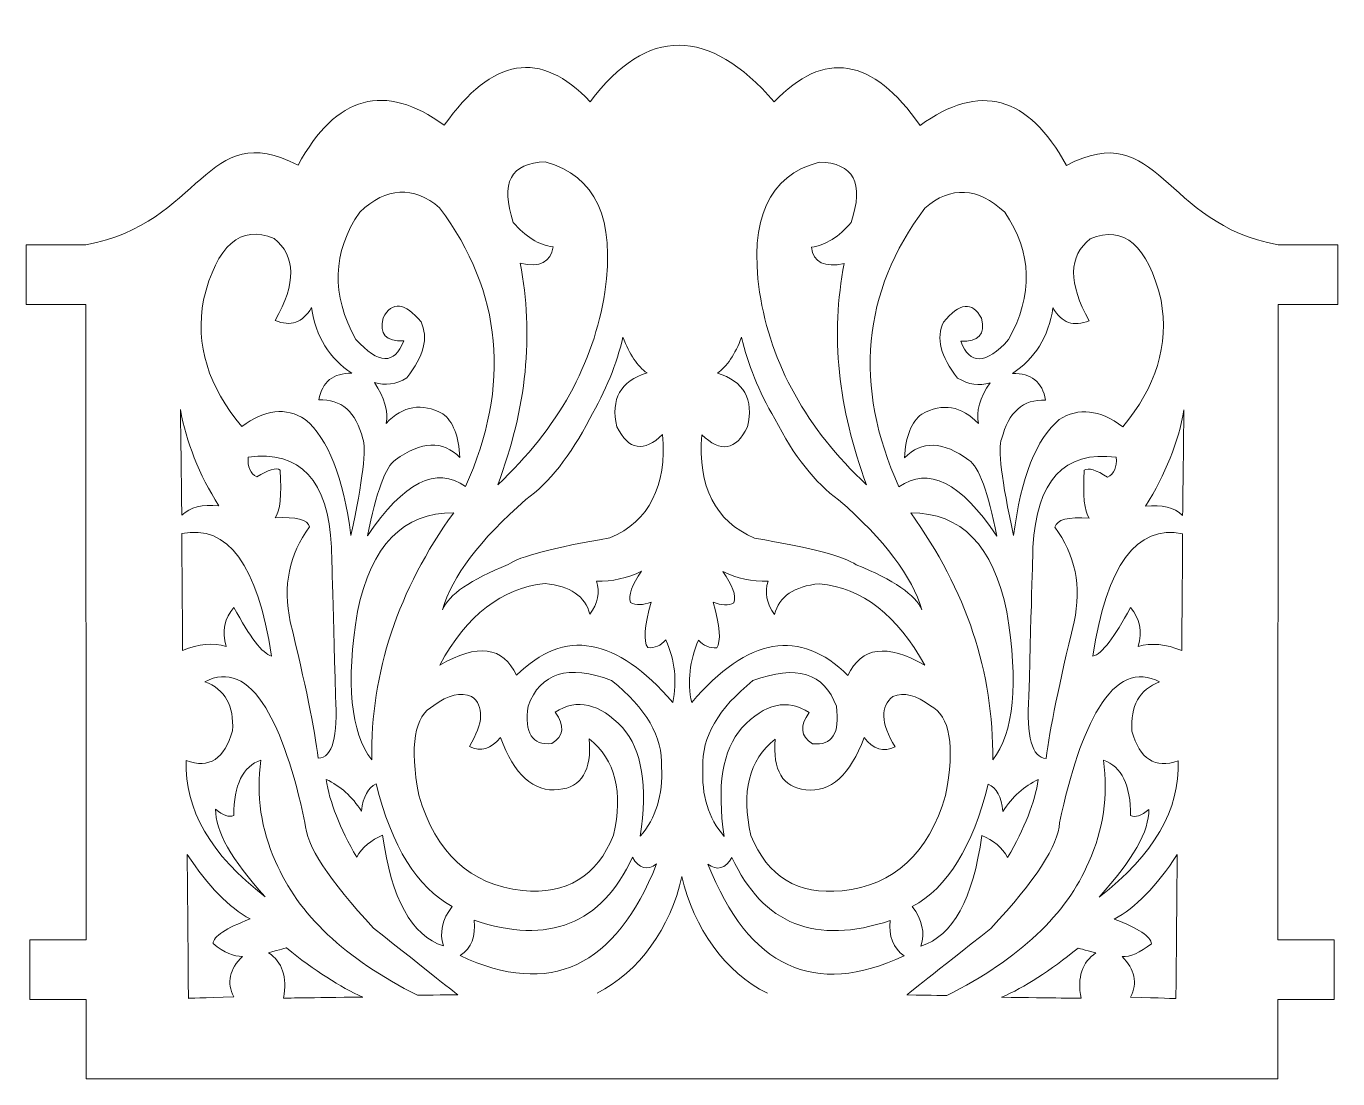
# Model space of a CAD drawing. Header units: millimetres. Extents: x -201 to 173, y -183 to 179.
# Drawn here: x 62.5 to 172.6, y -108.2 to -19.8 of the extents above; entities that cross this region are included whole.
import ezdxf

# ---------------------------------------------------------------- set-up
doc = ezdxf.new("R2010")
doc.units = ezdxf.units.MM
doc.header["$MEASUREMENT"] = 0
doc.layers.add('layer 1', color=7, linetype='Continuous')

msp = doc.modelspace()

# ---------------------------------------------------------------- linework, layer by layer
at = {"layer": 'layer 1', "color": 250, "lineweight": 20}
for points, knots in [([(117.5552, -108.1654), (117.5552, -108.1654), (167.5552, -108.1654), (167.5552, -108.1654), (167.5552, -108.1654), (167.5552, -108.1654), (167.5552, -101.5186), (167.5552, -101.5186), (167.5552, -101.5186), (167.5552, -101.5186), (172.2653, -101.5186), (172.2653, -101.5186), (172.2653, -101.5186), (172.2653, -101.5186), (172.2653, -96.5186), (172.2653, -96.5186), (172.2653, -96.5186), (172.2653, -96.5186), (167.5552, -96.5186), (167.5552, -96.5186), (167.5552, -96.5186), (167.5552, -96.5186), (167.571, -43.1941), (167.571, -43.1941), (167.571, -43.1941), (167.571, -43.1941), (172.571, -43.1941), (172.571, -43.1941), (172.571, -43.1941), (172.571, -43.1941), (172.571, -38.1941), (172.571, -38.1941), (172.571, -38.1941), (172.571, -38.1941), (167.5736, -38.1914), (167.5736, -38.1914), (167.5736, -38.1914), (157.8059, -36.4439), (157.5977, -27.4571), (149.8018, -31.5287), (149.8018, -31.5287), (146.6156, -25.656), (142.5257, -24.5381), (137.5319, -28.1753), (137.5319, -28.1753), (133.5338, -22.4581), (129.456, -21.799), (125.2985, -26.1975), (125.2985, -26.1975), (119.7935, -19.8544), (114.6431, -19.8484), (109.8473, -26.1797), (109.8473, -26.1797), (105.6898, -21.7811), (101.612, -22.4403), (97.6139, -28.1574), (97.6139, -28.1574), (92.6201, -24.5204), (88.5302, -25.6382), (85.344, -31.5108), (85.344, -31.5108), (77.5481, -27.4393), (77.3045, -36.4438), (67.5368, -38.1914), (67.5368, -38.1914), (67.5368, -38.1914), (62.5394, -38.1941), (62.5394, -38.1941), (62.5394, -38.1941), (62.5394, -38.1941), (62.5394, -43.1941), (62.5394, -43.1941), (62.5394, -43.1941), (62.5394, -43.1941), (67.5394, -43.1941), (67.5394, -43.1941), (67.5394, -43.1941), (67.5394, -43.1941), (67.5552, -96.5186), (67.5552, -96.5186), (67.5552, -96.5186), (67.5552, -96.5186), (62.8451, -96.5186), (62.8451, -96.5186), (62.8451, -96.5186), (62.8451, -96.5186), (62.8451, -101.5186), (62.8451, -101.5186), (62.8451, -101.5186), (62.8451, -101.5186), (67.5552, -101.5186), (67.5552, -101.5186), (67.5552, -101.5186), (67.5552, -101.5186), (67.5552, -108.1654), (67.5552, -108.1654), (67.5552, -108.1654), (67.5552, -108.1654), (117.5552, -108.1654), (117.5552, -108.1654)], [0, 0, 0, 0, 0.03846154, 0.03846154, 0.03846154, 0.03846154, 0.07692308, 0.07692308, 0.07692308, 0.07692308, 0.11538462, 0.11538462, 0.11538462, 0.11538462, 0.15384615, 0.15384615, 0.15384615, 0.15384615, 0.19230769, 0.19230769, 0.19230769, 0.19230769, 0.23076923, 0.23076923, 0.23076923, 0.23076923, 0.26923077, 0.26923077, 0.26923077, 0.26923077, 0.30769231, 0.30769231, 0.30769231, 0.30769231, 0.34615385, 0.34615385, 0.34615385, 0.34615385, 0.38461538, 0.38461538, 0.38461538, 0.38461538, 0.42307692, 0.42307692, 0.42307692, 0.42307692, 0.46153846, 0.46153846, 0.46153846, 0.46153846, 0.5, 0.5, 0.5, 0.5, 0.53846154, 0.53846154, 0.53846154, 0.53846154, 0.57692308, 0.57692308, 0.57692308, 0.57692308, 0.61538462, 0.61538462, 0.61538462, 0.61538462, 0.65384615, 0.65384615, 0.65384615, 0.65384615, 0.69230769, 0.69230769, 0.69230769, 0.69230769, 0.73076923, 0.73076923, 0.73076923, 0.73076923, 0.76923077, 0.76923077, 0.76923077, 0.76923077, 0.80769231, 0.80769231, 0.80769231, 0.80769231, 0.84615385, 0.84615385, 0.84615385, 0.84615385, 0.88461538, 0.88461538, 0.88461538, 0.88461538, 0.92307692, 0.92307692, 0.92307692, 0.92307692, 1, 1, 1, 1]), ([(106.7337, -38.3673), (106.557, -39.6488), (105.6401, -40.1074), (103.983, -39.743), (103.983, -39.743), (105.1457, -45.702), (104.5182, -51.893), (102.1009, -58.3161), (102.1009, -58.3161), (107.1585, -53.5686), (110.1505, -48.1801), (111.077, -42.1506), (111.077, -42.1506), (111.9891, -36.021), (110.3242, -32.3809), (106.0822, -31.2304), (106.0822, -31.2304), (103.187, -31.3032), (102.2942, -32.9944), (103.4039, -36.3036), (103.4039, -36.3036), (104.4173, -37.506), (105.5273, -38.1938), (106.7337, -38.3673)], [0, 0, 0, 0, 0.14285714, 0.14285714, 0.14285714, 0.14285714, 0.28571429, 0.28571429, 0.28571429, 0.28571429, 0.42857143, 0.42857143, 0.42857143, 0.42857143, 0.57142857, 0.57142857, 0.57142857, 0.57142857, 0.71428571, 0.71428571, 0.71428571, 0.71428571, 1, 1, 1, 1]), ([(128.4121, -38.385), (128.5888, -39.6667), (129.5057, -40.1252), (131.1628, -39.7609), (131.1628, -39.7609), (130.0001, -45.7198), (130.6276, -51.9108), (133.0449, -58.334), (133.0449, -58.334), (127.9873, -53.5864), (124.9953, -48.1979), (124.0688, -42.1685), (124.0688, -42.1685), (123.1567, -36.0388), (124.8216, -32.3986), (129.0636, -31.2482), (129.0636, -31.2482), (131.9588, -31.321), (132.8516, -33.0121), (131.7419, -36.3215), (131.7419, -36.3215), (130.7285, -37.5238), (129.6185, -38.2117), (128.4121, -38.385)], [0, 0, 0, 0, 0.14285714, 0.14285714, 0.14285714, 0.14285714, 0.28571429, 0.28571429, 0.28571429, 0.28571429, 0.42857143, 0.42857143, 0.42857143, 0.42857143, 0.57142857, 0.57142857, 0.57142857, 0.57142857, 0.71428571, 0.71428571, 0.71428571, 0.71428571, 1, 1, 1, 1]), ([(91.1799, -62.6052), (94.199, -58.1034), (96.9376, -56.7274), (99.3957, -58.4775), (99.3957, -58.4775), (103.2168, -49.9704), (102.493, -42.1744), (97.2241, -35.089), (97.2241, -35.089), (95.0209, -33.2119), (92.786, -33.3299), (90.5192, -35.4437), (90.5192, -35.4437), (88.2123, -38.8108), (88.1038, -42.3721), (90.1936, -46.1275), (90.1936, -46.1275), (92.1021, -48.2265), (93.4412, -48.2696), (94.211, -46.2566), (94.211, -46.2566), (92.7102, -46.3282), (92.1311, -45.6833), (92.4738, -44.3218), (92.4738, -44.3218), (93.2391, -42.8951), (94.3009, -43.0097), (95.6588, -44.6657), (95.6588, -44.6657), (96.2986, -45.9752), (95.9005, -47.5374), (94.4645, -49.3521), (94.4645, -49.3521), (93.5676, -49.9065), (92.6628, -50.0355), (91.7499, -49.7391), (91.7499, -49.7391), (92.6078, -51.0111), (92.9336, -52.1576), (92.7271, -53.1785), (92.7271, -53.1785), (94.1411, -51.6817), (95.7247, -51.4128), (97.4776, -52.3724), (97.4776, -52.3724), (98.3427, -52.9999), (98.8253, -54.2253), (98.9253, -56.0485), (98.9253, -56.0485), (97.488, -54.5789), (95.6845, -54.6434), (93.5143, -56.242), (93.5143, -56.242), (92.6846, -56.7978), (91.9065, -58.9186), (91.1799, -62.6052)], [0, 0, 0, 0, 0.06666667, 0.06666667, 0.06666667, 0.06666667, 0.13333333, 0.13333333, 0.13333333, 0.13333333, 0.2, 0.2, 0.2, 0.2, 0.26666667, 0.26666667, 0.26666667, 0.26666667, 0.33333333, 0.33333333, 0.33333333, 0.33333333, 0.4, 0.4, 0.4, 0.4, 0.46666667, 0.46666667, 0.46666667, 0.46666667, 0.53333333, 0.53333333, 0.53333333, 0.53333333, 0.6, 0.6, 0.6, 0.6, 0.66666667, 0.66666667, 0.66666667, 0.66666667, 0.73333333, 0.73333333, 0.73333333, 0.73333333, 0.8, 0.8, 0.8, 0.8, 0.86666667, 0.86666667, 0.86666667, 0.86666667, 1, 1, 1, 1]), ([(143.9659, -62.623), (140.9468, -58.1211), (138.2082, -56.7452), (135.7501, -58.4952), (135.7501, -58.4952), (131.929, -49.9883), (132.6528, -42.1922), (137.9217, -35.1068), (137.9217, -35.1068), (140.1249, -33.2296), (142.3598, -33.3478), (144.6266, -35.4616), (144.6266, -35.4616), (146.9335, -38.8287), (147.042, -42.39), (144.9522, -46.1454), (144.9522, -46.1454), (143.0437, -48.2444), (141.7046, -48.2873), (140.9348, -46.2744), (140.9348, -46.2744), (142.4356, -46.3461), (143.0147, -45.7012), (142.672, -44.3398), (142.672, -44.3398), (141.9067, -42.9128), (140.8449, -43.0275), (139.487, -44.6835), (139.487, -44.6835), (138.8472, -45.993), (139.2453, -47.5552), (140.6813, -49.37), (140.6813, -49.37), (141.5782, -49.9244), (142.483, -50.0534), (143.3959, -49.7568), (143.3959, -49.7568), (142.538, -51.0289), (142.2122, -52.1753), (142.4187, -53.1965), (142.4187, -53.1965), (141.0047, -51.6995), (139.4211, -51.4307), (137.6682, -52.3904), (137.6682, -52.3904), (136.8031, -53.0179), (136.3205, -54.2432), (136.2205, -56.0664), (136.2205, -56.0664), (137.6578, -54.5968), (139.4613, -54.6611), (141.6315, -56.2599), (141.6315, -56.2599), (142.4612, -56.8155), (143.2393, -58.9365), (143.9659, -62.623)], [0, 0, 0, 0, 0.06666667, 0.06666667, 0.06666667, 0.06666667, 0.13333333, 0.13333333, 0.13333333, 0.13333333, 0.2, 0.2, 0.2, 0.2, 0.26666667, 0.26666667, 0.26666667, 0.26666667, 0.33333333, 0.33333333, 0.33333333, 0.33333333, 0.4, 0.4, 0.4, 0.4, 0.46666667, 0.46666667, 0.46666667, 0.46666667, 0.53333333, 0.53333333, 0.53333333, 0.53333333, 0.6, 0.6, 0.6, 0.6, 0.66666667, 0.66666667, 0.66666667, 0.66666667, 0.73333333, 0.73333333, 0.73333333, 0.73333333, 0.8, 0.8, 0.8, 0.8, 0.86666667, 0.86666667, 0.86666667, 0.86666667, 1, 1, 1, 1]), ([(83.3351, -37.6584), (85.1723, -39.1168), (85.2026, -41.4096), (83.4256, -44.5374), (83.4256, -44.5374), (84.7308, -45.0844), (85.7442, -44.726), (86.4658, -43.4625), (86.4658, -43.4625), (86.8468, -45.9009), (87.9809, -47.7355), (89.868, -48.9656), (89.868, -48.9656), (88.2947, -48.9357), (87.3657, -49.6808), (87.0811, -51.2013), (87.0811, -51.2013), (88.9749, -51.1181), (90.2055, -52.2072), (90.7729, -54.4689), (90.7729, -54.4689), (91.1119, -55.2076), (90.78, -57.9089), (89.7776, -62.5732), (89.7776, -62.5732), (89.1465, -57.688), (87.8677, -54.4422), (85.941, -52.8352), (85.941, -52.8352), (84.3176, -51.7942), (82.544, -51.9948), (80.6205, -53.437), (80.6205, -53.437), (77.8081, -50.1096), (76.7343, -46.57), (77.3993, -42.8176), (77.3993, -42.8176), (78.532, -38.208), (80.5107, -36.4882), (83.3351, -37.6584)], [0, 0, 0, 0, 0.09090909, 0.09090909, 0.09090909, 0.09090909, 0.18181818, 0.18181818, 0.18181818, 0.18181818, 0.27272727, 0.27272727, 0.27272727, 0.27272727, 0.36363636, 0.36363636, 0.36363636, 0.36363636, 0.45454545, 0.45454545, 0.45454545, 0.45454545, 0.54545455, 0.54545455, 0.54545455, 0.54545455, 0.63636364, 0.63636364, 0.63636364, 0.63636364, 0.72727273, 0.72727273, 0.72727273, 0.72727273, 0.81818182, 0.81818182, 0.81818182, 0.81818182, 1, 1, 1, 1]), ([(151.8107, -37.6763), (149.9735, -39.1345), (149.9432, -41.4274), (151.7202, -44.5551), (151.7202, -44.5551), (150.415, -45.1023), (149.4016, -44.7439), (148.68, -43.4803), (148.68, -43.4803), (148.299, -45.9188), (147.1649, -47.7533), (145.2778, -48.9834), (145.2778, -48.9834), (146.8511, -48.9536), (147.7801, -49.6987), (148.0647, -51.2192), (148.0647, -51.2192), (146.1709, -51.1359), (144.9403, -52.225), (144.3729, -54.4866), (144.3729, -54.4866), (144.0339, -55.2253), (144.3658, -57.9269), (145.3682, -62.5911), (145.3682, -62.5911), (145.9993, -57.7058), (147.2781, -54.4598), (149.2048, -52.853), (149.2048, -52.853), (150.8282, -51.812), (152.6018, -52.0127), (154.5253, -53.4548), (154.5253, -53.4548), (157.3377, -50.1276), (158.4115, -46.5878), (157.7465, -42.8354), (157.7465, -42.8354), (156.6138, -38.2258), (154.6351, -36.506), (151.8107, -37.6763)], [0, 0, 0, 0, 0.09090909, 0.09090909, 0.09090909, 0.09090909, 0.18181818, 0.18181818, 0.18181818, 0.18181818, 0.27272727, 0.27272727, 0.27272727, 0.27272727, 0.36363636, 0.36363636, 0.36363636, 0.36363636, 0.45454545, 0.45454545, 0.45454545, 0.45454545, 0.54545455, 0.54545455, 0.54545455, 0.54545455, 0.63636364, 0.63636364, 0.63636364, 0.63636364, 0.72727273, 0.72727273, 0.72727273, 0.72727273, 0.81818182, 0.81818182, 0.81818182, 0.81818182, 1, 1, 1, 1]), ([(112.0902, -53.4579), (113.0786, -55.4297), (114.3572, -55.6448), (115.9262, -54.1027), (115.9262, -54.1027), (116.2835, -58.4608), (114.8117, -61.3557), (111.5106, -62.7874), (111.5106, -62.7874), (106.7741, -63.5852), (103.9269, -64.3303), (102.9688, -65.0231), (102.9688, -65.0231), (99.8169, -66.2847), (97.983, -67.5458), (97.4673, -68.8064), (97.4673, -68.8064), (98.2582, -66.0224), (100.5867, -62.9415), (104.4528, -59.5628), (104.4528, -59.5628), (106.4162, -58.1614), (108.202, -55.8971), (109.8099, -52.77), (109.8099, -52.77), (111.1563, -50.4547), (112.0853, -48.176), (112.5969, -45.934), (112.5969, -45.934), (113.1439, -47.3824), (113.8195, -48.3856), (114.6238, -48.9437), (114.6238, -48.9437), (112.3959, -49.612), (111.5513, -51.1168), (112.0902, -53.4579)], [0, 0, 0, 0, 0.1, 0.1, 0.1, 0.1, 0.2, 0.2, 0.2, 0.2, 0.3, 0.3, 0.3, 0.3, 0.4, 0.4, 0.4, 0.4, 0.5, 0.5, 0.5, 0.5, 0.6, 0.6, 0.6, 0.6, 0.7, 0.7, 0.7, 0.7, 0.8, 0.8, 0.8, 0.8, 1, 1, 1, 1]), ([(123.0556, -53.4757), (122.0672, -55.4476), (120.7886, -55.6626), (119.2196, -54.1206), (119.2196, -54.1206), (118.8623, -58.4785), (120.3341, -61.3735), (123.6352, -62.8052), (123.6352, -62.8052), (128.3717, -63.603), (131.2189, -64.348), (132.177, -65.0408), (132.177, -65.0408), (135.3289, -66.3024), (137.1628, -67.5637), (137.6785, -68.8242), (137.6785, -68.8242), (136.8876, -66.0402), (134.5591, -62.9592), (130.693, -59.5807), (130.693, -59.5807), (128.7296, -58.1793), (126.9438, -55.9149), (125.3359, -52.7879), (125.3359, -52.7879), (123.9895, -50.4726), (123.0605, -48.194), (122.5489, -45.9518), (122.5489, -45.9518), (122.0019, -47.4001), (121.3263, -48.4034), (120.522, -48.9614), (120.522, -48.9614), (122.7499, -49.6298), (123.5945, -51.1345), (123.0556, -53.4757)], [0, 0, 0, 0, 0.1, 0.1, 0.1, 0.1, 0.2, 0.2, 0.2, 0.2, 0.3, 0.3, 0.3, 0.3, 0.4, 0.4, 0.4, 0.4, 0.5, 0.5, 0.5, 0.5, 0.6, 0.6, 0.6, 0.6, 0.7, 0.7, 0.7, 0.7, 0.8, 0.8, 0.8, 0.8, 1, 1, 1, 1]), ([(75.4811, -52.0182), (75.5535, -57.9226), (75.5897, -60.8749), (75.5897, -60.8749), (75.5897, -60.8749), (76.286, -60.2072), (77.3236, -59.9491), (78.7023, -60.1009), (78.7023, -60.1009), (77.0279, -57.4293), (75.9542, -54.7351), (75.4811, -52.0182)], [0, 0, 0, 0, 0.25, 0.25, 0.25, 0.25, 0.5, 0.5, 0.5, 0.5, 1, 1, 1, 1]), ([(159.6647, -52.036), (159.5923, -57.9406), (159.5561, -60.8927), (159.5561, -60.8927), (159.5561, -60.8927), (158.8598, -60.2249), (157.8222, -59.9671), (156.4435, -60.1187), (156.4435, -60.1187), (158.1179, -57.4472), (159.1916, -54.7529), (159.6647, -52.036)], [0, 0, 0, 0, 0.25, 0.25, 0.25, 0.25, 0.5, 0.5, 0.5, 0.5, 1, 1, 1, 1]), ([(84.6922, -69.8174), (85.945, -74.9792), (86.7291, -78.7984), (87.0448, -81.2751), (87.0448, -81.2751), (88.2277, -81.2014), (88.7103, -79.4602), (88.4926, -76.0513), (88.4926, -76.0513), (88.2633, -67.725), (88.1488, -63.5617), (88.1488, -63.5617), (88.1488, -63.5617), (87.8663, -57.9515), (85.5379, -55.429), (81.1633, -55.995), (81.1633, -55.995), (81.0935, -56.8208), (81.3348, -57.3799), (81.8872, -57.6716), (81.8872, -57.6716), (82.8482, -57.0517), (83.4998, -56.8583), (83.8418, -57.0912), (83.8418, -57.0912), (83.9775, -59.1891), (83.8388, -60.529), (83.4256, -61.1112), (83.4256, -61.1112), (85.2001, -60.9819), (86.1592, -61.2326), (86.3029, -61.8635), (86.3029, -61.8635), (84.5923, -64.1592), (84.0555, -66.8104), (84.6922, -69.8174)], [0, 0, 0, 0, 0.1, 0.1, 0.1, 0.1, 0.2, 0.2, 0.2, 0.2, 0.3, 0.3, 0.3, 0.3, 0.4, 0.4, 0.4, 0.4, 0.5, 0.5, 0.5, 0.5, 0.6, 0.6, 0.6, 0.6, 0.7, 0.7, 0.7, 0.7, 0.8, 0.8, 0.8, 0.8, 1, 1, 1, 1]), ([(150.4536, -69.8352), (149.2008, -74.9971), (148.4167, -78.8163), (148.101, -81.2928), (148.101, -81.2928), (146.9181, -81.2192), (146.4355, -79.4779), (146.6532, -76.0691), (146.6532, -76.0691), (146.8825, -67.7428), (146.997, -63.5796), (146.997, -63.5796), (146.997, -63.5796), (147.2795, -57.9692), (149.6079, -55.4469), (153.9825, -56.0127), (153.9825, -56.0127), (154.0523, -56.8385), (153.811, -57.3976), (153.2586, -57.6895), (153.2586, -57.6895), (152.2976, -57.0694), (151.646, -56.8761), (151.304, -57.109), (151.304, -57.109), (151.1683, -59.2068), (151.307, -60.5467), (151.7202, -61.129), (151.7202, -61.129), (149.9457, -60.9997), (148.9866, -61.2505), (148.8429, -61.8813), (148.8429, -61.8813), (150.5535, -64.1769), (151.0903, -66.8282), (150.4536, -69.8352)], [0, 0, 0, 0, 0.1, 0.1, 0.1, 0.1, 0.2, 0.2, 0.2, 0.2, 0.3, 0.3, 0.3, 0.3, 0.4, 0.4, 0.4, 0.4, 0.5, 0.5, 0.5, 0.5, 0.6, 0.6, 0.6, 0.6, 0.7, 0.7, 0.7, 0.7, 0.8, 0.8, 0.8, 0.8, 1, 1, 1, 1]), ([(90.3295, -68.9682), (91.4756, -63.409), (94.1661, -60.6432), (98.4008, -60.6705), (98.4008, -60.6705), (93.7293, -67.1428), (91.4371, -74.0504), (91.524, -81.3933), (91.524, -81.3933), (89.7462, -79.1208), (89.3481, -74.9792), (90.3295, -68.9682)], [0, 0, 0, 0, 0.25, 0.25, 0.25, 0.25, 0.5, 0.5, 0.5, 0.5, 1, 1, 1, 1]), ([(144.8163, -68.986), (143.6702, -63.4268), (140.9797, -60.661), (136.745, -60.6883), (136.745, -60.6883), (141.4165, -67.1604), (143.7087, -74.0681), (143.6218, -81.4111), (143.6218, -81.4111), (145.3996, -79.1387), (145.7977, -74.9969), (144.8163, -68.986)], [0, 0, 0, 0, 0.25, 0.25, 0.25, 0.25, 0.5, 0.5, 0.5, 0.5, 1, 1, 1, 1]), ([(75.5897, -62.4227), (75.6379, -68.9576), (75.6621, -72.2252), (75.6621, -72.2252), (75.6621, -72.2252), (77.0021, -71.664), (78.2207, -71.5493), (79.3177, -71.8813), (79.3177, -71.8813), (78.95, -70.5913), (79.1671, -69.5022), (79.9691, -68.6138), (79.9691, -68.6138), (81.3047, -71.1216), (82.3543, -72.483), (83.118, -72.6981), (83.118, -72.6981), (81.9708, -65.0576), (79.4612, -61.6326), (75.5897, -62.4227)], [0, 0, 0, 0, 0.16666667, 0.16666667, 0.16666667, 0.16666667, 0.33333333, 0.33333333, 0.33333333, 0.33333333, 0.5, 0.5, 0.5, 0.5, 0.66666667, 0.66666667, 0.66666667, 0.66666667, 1, 1, 1, 1]), ([(159.5561, -62.4405), (159.5079, -68.9754), (159.4837, -72.243), (159.4837, -72.243), (159.4837, -72.243), (158.1437, -71.6819), (156.9251, -71.5672), (155.8281, -71.8992), (155.8281, -71.8992), (156.1958, -70.6091), (155.9787, -69.5199), (155.1767, -68.6316), (155.1767, -68.6316), (153.8411, -71.1393), (152.7915, -72.5008), (152.0278, -72.7159), (152.0278, -72.7159), (153.175, -65.0754), (155.6846, -61.6504), (159.5561, -62.4405)], [0, 0, 0, 0, 0.16666667, 0.16666667, 0.16666667, 0.16666667, 0.33333333, 0.33333333, 0.33333333, 0.33333333, 0.5, 0.5, 0.5, 0.5, 0.66666667, 0.66666667, 0.66666667, 0.66666667, 1, 1, 1, 1]), ([(114.6773, -71.9879), (115.2726, -72.0342), (115.7792, -71.8194), (116.1975, -71.3429), (116.1975, -71.3429), (116.9633, -73.0621), (117.1563, -74.8104), (116.7767, -76.5882), (116.7767, -76.5882), (112.0548, -71.0724), (107.6873, -70.3128), (103.6745, -74.3096), (103.6745, -74.3096), (102.5516, -71.8984), (100.4041, -71.6119), (97.2319, -73.4496), (97.2319, -73.4496), (99.5036, -69.2587), (102.4473, -66.9802), (106.0632, -66.6136), (106.0632, -66.6136), (108.191, -66.8193), (109.4458, -67.6792), (109.8273, -69.1933), (109.8273, -69.1933), (110.4973, -68.2741), (110.6782, -67.3426), (110.3702, -66.3987), (110.3702, -66.3987), (111.6978, -66.4441), (112.9646, -66.172), (114.1707, -65.5817), (114.1707, -65.5817), (113.3488, -66.72), (113.0351, -67.5942), (113.2297, -68.2044), (113.2297, -68.2044), (113.7111, -68.4476), (114.2901, -68.4332), (114.9669, -68.1614), (114.9669, -68.1614), (114.4028, -70.1825), (114.3063, -71.4578), (114.6773, -71.9879)], [0, 0, 0, 0, 0.08333333, 0.08333333, 0.08333333, 0.08333333, 0.16666667, 0.16666667, 0.16666667, 0.16666667, 0.25, 0.25, 0.25, 0.25, 0.33333333, 0.33333333, 0.33333333, 0.33333333, 0.41666667, 0.41666667, 0.41666667, 0.41666667, 0.5, 0.5, 0.5, 0.5, 0.58333333, 0.58333333, 0.58333333, 0.58333333, 0.66666667, 0.66666667, 0.66666667, 0.66666667, 0.75, 0.75, 0.75, 0.75, 0.83333333, 0.83333333, 0.83333333, 0.83333333, 1, 1, 1, 1]), ([(120.4685, -72.0056), (119.8732, -72.052), (119.3666, -71.837), (118.9483, -71.3607), (118.9483, -71.3607), (118.1825, -73.0799), (117.9895, -74.8283), (118.3691, -76.6059), (118.3691, -76.6059), (123.091, -71.0904), (127.4585, -70.3307), (131.4713, -74.3273), (131.4713, -74.3273), (132.5942, -71.9162), (134.7417, -71.6296), (137.9139, -73.4675), (137.9139, -73.4675), (135.6422, -69.2766), (132.6985, -66.998), (129.0826, -66.6314), (129.0826, -66.6314), (126.9548, -66.8372), (125.7, -67.697), (125.3185, -69.2112), (125.3185, -69.2112), (124.6485, -68.292), (124.4676, -67.3604), (124.7756, -66.4166), (124.7756, -66.4166), (123.448, -66.4619), (122.1812, -66.1896), (120.9751, -65.5998), (120.9751, -65.5998), (121.797, -66.7377), (122.1107, -67.612), (121.9161, -68.2222), (121.9161, -68.2222), (121.4347, -68.4653), (120.8557, -68.451), (120.1789, -68.1792), (120.1789, -68.1792), (120.743, -70.2001), (120.8395, -71.4757), (120.4685, -72.0056)], [0, 0, 0, 0, 0.08333333, 0.08333333, 0.08333333, 0.08333333, 0.16666667, 0.16666667, 0.16666667, 0.16666667, 0.25, 0.25, 0.25, 0.25, 0.33333333, 0.33333333, 0.33333333, 0.33333333, 0.41666667, 0.41666667, 0.41666667, 0.41666667, 0.5, 0.5, 0.5, 0.5, 0.58333333, 0.58333333, 0.58333333, 0.58333333, 0.66666667, 0.66666667, 0.66666667, 0.66666667, 0.75, 0.75, 0.75, 0.75, 0.83333333, 0.83333333, 0.83333333, 0.83333333, 1, 1, 1, 1]), ([(114.0482, -87.8147), (115.3758, -86.2883), (115.9716, -84.3519), (115.8355, -82.0052), (115.8355, -82.0052), (115.9493, -79.4919), (114.5498, -77.0699), (111.6368, -74.7394), (111.6368, -74.7394), (107.9991, -73.3765), (105.6661, -74.0948), (104.6379, -76.8944), (104.6379, -76.8944), (104.3261, -79.1675), (104.9897, -80.2137), (106.6285, -80.0329), (106.6285, -80.0329), (107.6497, -79.414), (107.7462, -78.5398), (106.918, -77.4104), (106.918, -77.4104), (108.7518, -76.2264), (110.6338, -76.6564), (112.5643, -78.7001), (112.5643, -78.7001), (114.1966, -80.5616), (114.6912, -83.5999), (114.0482, -87.8147)], [0, 0, 0, 0, 0.125, 0.125, 0.125, 0.125, 0.25, 0.25, 0.25, 0.25, 0.375, 0.375, 0.375, 0.375, 0.5, 0.5, 0.5, 0.5, 0.625, 0.625, 0.625, 0.625, 0.75, 0.75, 0.75, 0.75, 1, 1, 1, 1]), ([(121.0976, -87.8326), (119.77, -86.3062), (119.1742, -84.3696), (119.3103, -82.0232), (119.3103, -82.0232), (119.1965, -79.5096), (120.596, -77.0876), (123.509, -74.7573), (123.509, -74.7573), (127.1467, -73.3943), (129.4797, -74.1126), (130.5079, -76.9123), (130.5079, -76.9123), (130.8197, -79.1854), (130.1561, -80.2315), (128.5173, -80.0507), (128.5173, -80.0507), (127.4961, -79.4317), (127.3996, -78.5576), (128.2278, -77.428), (128.2278, -77.428), (126.394, -76.2442), (124.512, -76.674), (122.5815, -78.7179), (122.5815, -78.7179), (120.9492, -80.5794), (120.4546, -83.6176), (121.0976, -87.8326)], [0, 0, 0, 0, 0.125, 0.125, 0.125, 0.125, 0.25, 0.25, 0.25, 0.25, 0.375, 0.375, 0.375, 0.375, 0.5, 0.5, 0.5, 0.5, 0.625, 0.625, 0.625, 0.625, 0.75, 0.75, 0.75, 0.75, 1, 1, 1, 1]), ([(79.9512, -86.0693), (79.5646, -86.2501), (79.0578, -86.0781), (78.431, -85.5534), (78.431, -85.5534), (78.3761, -87.336), (79.7636, -89.7865), (82.5932, -92.9052), (82.5932, -92.9052), (78.0071, -89.3586), (75.7992, -85.5465), (75.9698, -81.4688), (75.9698, -81.4688), (77.8962, -82.165), (79.1872, -81.3337), (79.8426, -78.9752), (79.8426, -78.9752), (79.9906, -76.86), (79.2185, -75.4841), (77.5261, -74.8479), (77.5261, -74.8479), (79.4241, -73.8606), (81.1253, -74.5913), (82.6295, -77.0406), (82.6295, -77.0406), (83.9077, -79.1516), (85.0056, -82.3619), (85.9231, -86.6712), (85.9231, -86.6712), (86.009, -88.5559), (87.9273, -91.5081), (91.678, -95.5279), (91.678, -95.5279), (96.3832, -99.2537), (98.7359, -101.1169), (98.7359, -101.1169), (98.7359, -101.1169), (96.4918, -101.1456), (95.3698, -101.1599), (95.3698, -101.1599), (95.3698, -101.1599), (89.2818, -98.0931), (85.3126, -94.3526), (83.462, -89.9385), (83.462, -89.9385), (82.235, -87.2407), (81.8248, -84.403), (82.2315, -81.4259), (82.2315, -81.4259), (80.7142, -81.9448), (79.9541, -83.4926), (79.9512, -86.0693)], [0, 0, 0, 0, 0.07142857, 0.07142857, 0.07142857, 0.07142857, 0.14285714, 0.14285714, 0.14285714, 0.14285714, 0.21428571, 0.21428571, 0.21428571, 0.21428571, 0.28571429, 0.28571429, 0.28571429, 0.28571429, 0.35714286, 0.35714286, 0.35714286, 0.35714286, 0.42857143, 0.42857143, 0.42857143, 0.42857143, 0.5, 0.5, 0.5, 0.5, 0.57142857, 0.57142857, 0.57142857, 0.57142857, 0.64285714, 0.64285714, 0.64285714, 0.64285714, 0.71428571, 0.71428571, 0.71428571, 0.71428571, 0.78571429, 0.78571429, 0.78571429, 0.78571429, 0.85714286, 0.85714286, 0.85714286, 0.85714286, 1, 1, 1, 1]), ([(155.1946, -86.0871), (155.5812, -86.2679), (156.088, -86.0959), (156.7148, -85.571), (156.7148, -85.571), (156.7697, -87.3538), (155.3822, -89.8044), (152.5526, -92.923), (152.5526, -92.923), (157.1387, -89.3763), (159.3466, -85.5643), (159.176, -81.4867), (159.176, -81.4867), (157.2496, -82.1828), (155.9586, -81.3516), (155.3032, -78.9932), (155.3032, -78.9932), (155.1552, -76.8777), (155.9273, -75.502), (157.6197, -74.8657), (157.6197, -74.8657), (155.7217, -73.8783), (154.0205, -74.6091), (152.5163, -77.0584), (152.5163, -77.0584), (151.2381, -79.1696), (150.1402, -82.3798), (149.2227, -86.689), (149.2227, -86.689), (149.1368, -88.5736), (147.2185, -91.5257), (143.4678, -95.5455), (143.4678, -95.5455), (138.7626, -99.2715), (136.4099, -101.1347), (136.4099, -101.1347), (136.4099, -101.1347), (138.654, -101.1633), (139.776, -101.1777), (139.776, -101.1777), (139.776, -101.1777), (145.864, -98.111), (149.8332, -94.3705), (151.6838, -89.9563), (151.6838, -89.9563), (152.9108, -87.2584), (153.321, -84.4208), (152.9143, -81.4438), (152.9143, -81.4438), (154.4316, -81.9626), (155.1917, -83.5103), (155.1946, -86.0871)], [0, 0, 0, 0, 0.07142857, 0.07142857, 0.07142857, 0.07142857, 0.14285714, 0.14285714, 0.14285714, 0.14285714, 0.21428571, 0.21428571, 0.21428571, 0.21428571, 0.28571429, 0.28571429, 0.28571429, 0.28571429, 0.35714286, 0.35714286, 0.35714286, 0.35714286, 0.42857143, 0.42857143, 0.42857143, 0.42857143, 0.5, 0.5, 0.5, 0.5, 0.57142857, 0.57142857, 0.57142857, 0.57142857, 0.64285714, 0.64285714, 0.64285714, 0.64285714, 0.71428571, 0.71428571, 0.71428571, 0.71428571, 0.78571429, 0.78571429, 0.78571429, 0.78571429, 0.85714286, 0.85714286, 0.85714286, 0.85714286, 1, 1, 1, 1]), ([(99.8963, -76.0776), (100.9805, -76.8885), (100.9201, -78.2929), (99.7153, -80.2908), (99.7153, -80.2908), (100.678, -80.7651), (101.5467, -80.5071), (102.3213, -79.517), (102.3213, -79.517), (103.4711, -82.6683), (105.0999, -84.13), (107.2076, -83.9024), (107.2076, -83.9024), (109.1363, -83.7), (109.9929, -82.2812), (109.7773, -79.6459), (109.7773, -79.6459), (111.9758, -81.4166), (112.6513, -84.1107), (111.8042, -87.7288), (111.8042, -87.7288), (110.4196, -91.1886), (107.8739, -92.7364), (104.1672, -92.3722), (104.1672, -92.3722), (99.7968, -91.9043), (96.9013, -89.2387), (95.4807, -84.3752), (95.4807, -84.3752), (94.675, -80.204), (95.0972, -77.6962), (96.7475, -76.8514), (96.7475, -76.8514), (97.9393, -75.9528), (98.989, -75.6948), (99.8963, -76.0776)], [0, 0, 0, 0, 0.1, 0.1, 0.1, 0.1, 0.2, 0.2, 0.2, 0.2, 0.3, 0.3, 0.3, 0.3, 0.4, 0.4, 0.4, 0.4, 0.5, 0.5, 0.5, 0.5, 0.6, 0.6, 0.6, 0.6, 0.7, 0.7, 0.7, 0.7, 0.8, 0.8, 0.8, 0.8, 1, 1, 1, 1]), ([(135.2495, -76.0952), (134.1653, -76.9064), (134.2257, -78.3107), (135.4305, -80.3088), (135.4305, -80.3088), (134.4678, -80.7831), (133.5991, -80.5249), (132.8245, -79.5348), (132.8245, -79.5348), (131.6747, -82.6861), (130.0459, -84.1478), (127.9382, -83.9202), (127.9382, -83.9202), (126.0095, -83.7178), (125.1529, -82.2992), (125.3685, -79.6637), (125.3685, -79.6637), (123.17, -81.4343), (122.4945, -84.1286), (123.3416, -87.7466), (123.3416, -87.7466), (124.7262, -91.2065), (127.2719, -92.7542), (130.9786, -92.3899), (130.9786, -92.3899), (135.349, -91.9221), (138.2445, -89.2566), (139.6651, -84.3931), (139.6651, -84.3931), (140.4708, -80.222), (140.0486, -77.714), (138.3983, -76.8693), (138.3983, -76.8693), (137.2065, -75.9705), (136.1568, -75.7127), (135.2495, -76.0952)], [0, 0, 0, 0, 0.1, 0.1, 0.1, 0.1, 0.2, 0.2, 0.2, 0.2, 0.3, 0.3, 0.3, 0.3, 0.4, 0.4, 0.4, 0.4, 0.5, 0.5, 0.5, 0.5, 0.6, 0.6, 0.6, 0.6, 0.7, 0.7, 0.7, 0.7, 0.8, 0.8, 0.8, 0.8, 1, 1, 1, 1]), ([(91.8976, -83.4295), (93.21, -88.6933), (95.3335, -92.1184), (98.2677, -93.7048), (98.2677, -93.7048), (97.4281, -94.8064), (97.1869, -95.91), (97.5438, -97.0153), (97.5438, -97.0153), (94.8703, -96.1648), (93.1693, -93.0694), (92.4405, -87.7288), (92.4405, -87.7288), (91.459, -88.1319), (90.7351, -88.7481), (90.2688, -89.5774), (90.2688, -89.5774), (88.8449, -87.1274), (87.9882, -84.949), (87.699, -83.0424), (87.699, -83.0424), (88.8895, -83.5943), (89.8787, -84.4828), (90.6669, -85.708), (90.6669, -85.708), (90.8005, -84.492), (91.2107, -83.7324), (91.8976, -83.4295)], [0, 0, 0, 0, 0.125, 0.125, 0.125, 0.125, 0.25, 0.25, 0.25, 0.25, 0.375, 0.375, 0.375, 0.375, 0.5, 0.5, 0.5, 0.5, 0.625, 0.625, 0.625, 0.625, 0.75, 0.75, 0.75, 0.75, 1, 1, 1, 1]), ([(143.2482, -83.4473), (141.9358, -88.7111), (139.8123, -92.1361), (136.8781, -93.7227), (136.8781, -93.7227), (137.7177, -94.8243), (137.9589, -95.9279), (137.602, -97.0331), (137.602, -97.0331), (140.2755, -96.1826), (141.9765, -93.0871), (142.7053, -87.7465), (142.7053, -87.7465), (143.6868, -88.1498), (144.4107, -88.7661), (144.877, -89.5952), (144.877, -89.5952), (146.3009, -87.1452), (147.1576, -84.967), (147.4468, -83.0603), (147.4468, -83.0603), (146.2563, -83.612), (145.2671, -84.5006), (144.4789, -85.7258), (144.4789, -85.7258), (144.3453, -84.5097), (143.9351, -83.7502), (143.2482, -83.4473)], [0, 0, 0, 0, 0.125, 0.125, 0.125, 0.125, 0.25, 0.25, 0.25, 0.25, 0.375, 0.375, 0.375, 0.375, 0.5, 0.5, 0.5, 0.5, 0.625, 0.625, 0.625, 0.625, 0.75, 0.75, 0.75, 0.75, 1, 1, 1, 1]), ([(78.2138, -96.8176), (79.1607, -97.5766), (79.981, -97.9349), (80.675, -97.8923), (80.675, -97.8923), (79.5915, -98.9715), (79.3501, -100.1035), (79.9511, -101.2888), (79.9511, -101.2888), (77.4175, -101.3748), (76.1508, -101.4178), (76.1508, -101.4178), (76.1508, -101.4178), (76.0783, -93.3637), (76.0422, -89.3368), (76.0422, -89.3368), (76.0422, -89.3368), (77.7956, -92), (79.557, -93.8057), (81.3265, -94.7538), (81.3265, -94.7538), (79.2752, -95.5281), (78.2377, -96.216), (78.2138, -96.8176)], [0, 0, 0, 0, 0.14285714, 0.14285714, 0.14285714, 0.14285714, 0.28571429, 0.28571429, 0.28571429, 0.28571429, 0.42857143, 0.42857143, 0.42857143, 0.42857143, 0.57142857, 0.57142857, 0.57142857, 0.57142857, 0.71428571, 0.71428571, 0.71428571, 0.71428571, 1, 1, 1, 1]), ([(113.3968, -89.5774), (113.9546, -90.532), (114.6301, -90.7184), (115.4236, -90.1364), (115.4236, -90.1364), (111.9749, -98.8116), (106.4855, -101.3769), (98.9553, -97.8323), (98.9553, -97.8323), (99.884, -97.1864), (100.27, -96.1975), (100.1136, -94.8656), (100.1136, -94.8656), (106.375, -96.96), (110.8028, -95.1973), (113.3968, -89.5774)], [0, 0, 0, 0, 0.2, 0.2, 0.2, 0.2, 0.4, 0.4, 0.4, 0.4, 0.6, 0.6, 0.6, 0.6, 1, 1, 1, 1]), ([(121.749, -89.5952), (121.1912, -90.5499), (120.5157, -90.7361), (119.7222, -90.1542), (119.7222, -90.1542), (123.1709, -98.8295), (128.6603, -101.3947), (136.1905, -97.8499), (136.1905, -97.8499), (135.2618, -97.2042), (134.8758, -96.2153), (135.0322, -94.8834), (135.0322, -94.8834), (128.7708, -96.9779), (124.343, -95.2152), (121.749, -89.5952)], [0, 0, 0, 0, 0.2, 0.2, 0.2, 0.2, 0.4, 0.4, 0.4, 0.4, 0.6, 0.6, 0.6, 0.6, 1, 1, 1, 1]), ([(156.932, -96.8353), (155.9851, -97.5944), (155.1648, -97.9527), (154.4708, -97.9102), (154.4708, -97.9102), (155.5543, -98.9893), (155.7957, -100.1215), (155.1947, -101.3066), (155.1947, -101.3066), (157.7283, -101.3926), (158.995, -101.4356), (158.995, -101.4356), (158.995, -101.4356), (159.0675, -93.3816), (159.1036, -89.3545), (159.1036, -89.3545), (159.1036, -89.3545), (157.3502, -92.0177), (155.5888, -93.8234), (153.8193, -94.7717), (153.8193, -94.7717), (155.8706, -95.5459), (156.9081, -96.2337), (156.932, -96.8353)], [0, 0, 0, 0, 0.14285714, 0.14285714, 0.14285714, 0.14285714, 0.28571429, 0.28571429, 0.28571429, 0.28571429, 0.42857143, 0.42857143, 0.42857143, 0.42857143, 0.57142857, 0.57142857, 0.57142857, 0.57142857, 0.71428571, 0.71428571, 0.71428571, 0.71428571, 1, 1, 1, 1]), ([(110.4288, -100.9707), (113.9569, -99.2194), (116.5906, -95.511), (117.5506, -91.186), (117.5506, -91.186), (118.5106, -95.511), (121.1889, -99.2372), (124.717, -100.9885)], [0, 0, 0, 0, 0.33333333, 0.33333333, 0.33333333, 0.33333333, 1, 1, 1, 1]), ([(84.3668, -97.1829), (86.7361, -99.0976), (88.8716, -100.4735), (90.773, -101.3104), (90.773, -101.3104), (86.3333, -101.3677), (84.1133, -101.3964), (84.1133, -101.3964), (84.1133, -101.3964), (84.4463, -99.6203), (84.03, -98.3519), (82.8647, -97.5914), (82.8647, -97.5914), (83.866, -97.3192), (84.3668, -97.1829), (84.3668, -97.1829)], [0, 0, 0, 0, 0.2, 0.2, 0.2, 0.2, 0.4, 0.4, 0.4, 0.4, 0.6, 0.6, 0.6, 0.6, 1, 1, 1, 1]), ([(150.779, -97.2008), (148.4097, -99.1156), (146.2742, -100.4912), (144.3728, -101.3282), (144.3728, -101.3282), (148.8125, -101.3855), (151.0325, -101.4142), (151.0325, -101.4142), (151.0325, -101.4142), (150.6995, -99.6381), (151.1158, -98.3697), (152.2811, -97.6093), (152.2811, -97.6093), (151.2798, -97.337), (150.779, -97.2008), (150.779, -97.2008)], [0, 0, 0, 0, 0.2, 0.2, 0.2, 0.2, 0.4, 0.4, 0.4, 0.4, 0.6, 0.6, 0.6, 0.6, 1, 1, 1, 1])]:
    msp.add_open_spline(points, degree=3, knots=knots, dxfattribs=at)

doc.saveas('drawing.dxf')
